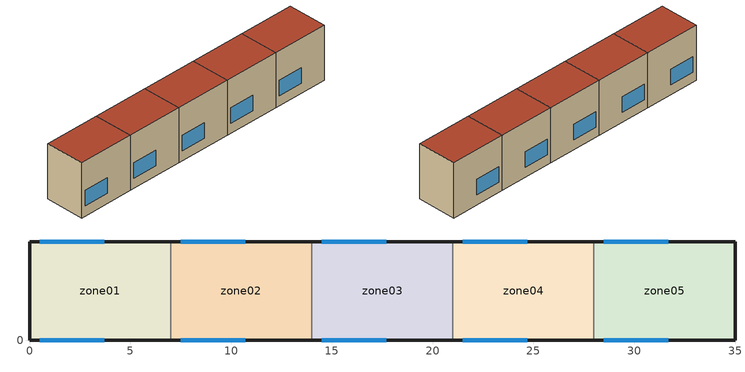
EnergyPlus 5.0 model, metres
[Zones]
zone01
 floor ground (GROUND_FLOOR): 7,4.9 7,0 0,0 0,4.9 z0
 wall outside (EXT_WALL): 7,4.9 0,4.9 0,0 7,0 z0:6.8
 wall to zone02 (ADJ_WALL): 7,0 7,4.9 z0:6.8
 window (EXT_WINDOW1): 0.5,0 3.7,0 / 3.7,4.9 0.5,4.9 z1.25:3.15
 roof outside (EXT_ROOF): 0,4.9 0,0 7,0 7,4.9 z6.8
zone02
 floor ground (GROUND_FLOOR): 14,4.9 14,0 7,0 7,4.9 z0
 wall outside (EXT_WALL): 14,4.9 7,4.9 / 7,0 14,0 z0:6.8
 wall to zone03 (ADJ_WALL): 14,0 14,4.9 z0:6.8
 wall to zone01 (ADJ_WALL): 7,4.9 7,0 z0:6.8
 window (EXT_WINDOW1): 7.5,0 10.7,0 / 10.7,4.9 7.5,4.9 z1.25:3.15
 roof outside (EXT_ROOF): 7,4.9 7,0 14,0 14,4.9 z6.8
zone03
 floor ground (GROUND_FLOOR): 21,4.9 21,0 14,0 14,4.9 z0
 wall outside (EXT_WALL): 21,4.9 14,4.9 / 14,0 21,0 z0:6.8
 wall to zone04 (ADJ_WALL): 21,0 21,4.9 z0:6.8
 wall to zone02 (ADJ_WALL): 14,4.9 14,0 z0:6.8
 window (EXT_WINDOW1): 14.5,0 17.7,0 / 17.7,4.9 14.5,4.9 z1.25:3.15
 roof outside (EXT_ROOF): 14,4.9 14,0 21,0 21,4.9 z6.8
zone04
 floor ground (GROUND_FLOOR): 28,4.9 28,0 21,0 21,4.9 z0
 wall outside (EXT_WALL): 28,4.9 21,4.9 / 21,0 28,0 z0:6.8
 wall to zone05 (ADJ_WALL): 28,0 28,4.9 z0:6.8
 wall to zone03 (ADJ_WALL): 21,4.9 21,0 z0:6.8
 window (EXT_WINDOW1): 21.5,0 24.7,0 / 24.7,4.9 21.5,4.9 z1.25:3.15
 roof outside (EXT_ROOF): 21,4.9 21,0 28,0 28,4.9 z6.8
zone05
 floor ground (GROUND_FLOOR): 35,4.9 35,0 28,0 28,4.9 z0
 wall outside (EXT_WALL): 28,0 35,0 35,4.9 28,4.9 z0:6.8
 wall to zone04 (ADJ_WALL): 28,4.9 28,0 z0:6.8
 window (EXT_WINDOW1): 28.5,0 31.7,0 / 31.7,4.9 28.5,4.9 z1.25:3.15
 roof outside (EXT_ROOF): 28,4.9 28,0 35,0 35,4.9 z6.8
[Building]
TRNSYS18: North Axis {deg}=0; Terrain=City; Loads Convergence Tolerance Value=0; Temperature Convergence Tolerance Value {deltaC}=0; Solar Distribution=FullInteriorAndExterior; Maximum Number of Warmup Days=0
[Site:Location]
not used: Latitude {deg}=0; Longitude {deg}=0; Time Zone {hr}=0; Elevation {m}=0
[Construction]
GROUND_FLOOR; EXT_WALL; EXT_ROOF; ADJ_WALL; EXT_WINDOW1: 
[WindowProperty:ShadingControl]
ESHADE=0; ISHADE=INPUT 1*MAX_ISHADE : SHADECNTRL=ISHADE_INTERNAL
[SurfaceProperty:OtherSideCoefficients]
BOUNDARY=IDENTICAL; BOUNDARY=INPUT 1*TBOUNDARY; BOUNDARY=INPUT 1*TBOUNDARY_2; BOUNDARY=INPUT 1*TBOUNDARY_3; BOUNDARY=INPUT 1*TGROUND; BOUNDARY=20; BOUNDARY=15
[Zone] Multiplier=1
zone01; zone02; zone03; zone04; zone05
